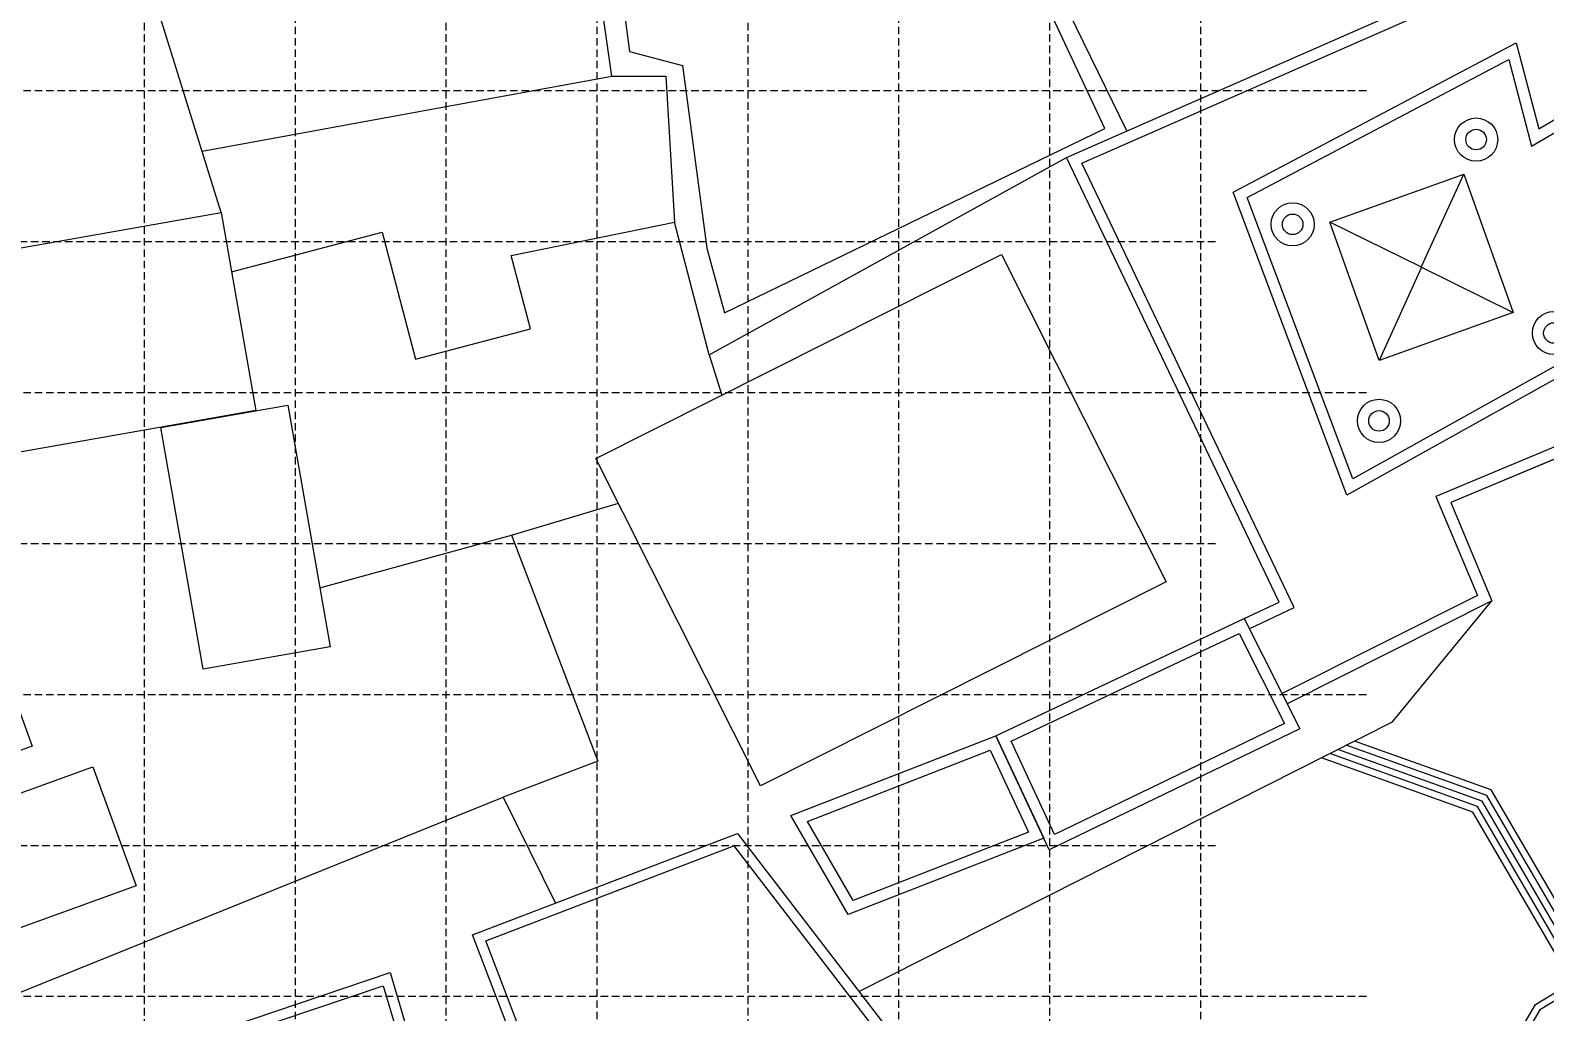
# Model space of a CAD drawing. Header units: millimetres. Extents: x 4203764 to 12476749, y 34048 to 3000914.
# Drawn here: x 12198789 to 12248970, y 2470972 to 2503478 of the extents above; entities that cross this region are included whole.
import ezdxf

# ---------------------------------------------------------------- set-up
doc = ezdxf.new("R2010")
doc.units = ezdxf.units.MM
doc.header["$MEASUREMENT"] = 0
doc.linetypes.add('DASHED', pattern=[0.75, 0.5, -0.25])
for name, color, linetype, lineweight in [('4', 1, 'Continuous', 35), ('building property', 253, 'Continuous', 15), ('open space', 94, 'Continuous', 5), ('outer profile and ghats', 1, 'Continuous', 9), ('wall', 22, 'Continuous', 9)]:
    doc.layers.add(name, color=color, linetype=linetype, lineweight=lineweight)
doc.styles.get("Standard").update_dxf_attribs({"font": 'arial.ttf'})
doc.dimstyles.get("Standard").update_dxf_attribs({"dimtxt": 10000, "dimasz": 2000, "dimexe": 0.18, "dimexo": 0.0625, "dimgap": 0.09, "dimtad": 0, "dimtih": 1, "dimtoh": 1, "dimdec": 4, "dimzin": 0, "dimdsep": 46, "dimtxsty": 'Standard', "dimblk": 'ARCHTICK', "dimcen": 0, "dimadec": 0, "dimazin": 0, "dimtfac": 1, "dimtdec": 4, "dimtofl": 0, "dimtmove": 0, "dimatfit": 3, "dimldrblk": 'ARCHTICK', "dimfxl": 0, "dimtolj": 1, "dimtzin": 0, "dimlwe": 18, "dimarcsym": 0})

# ---------------------------------------------------------------- blocks, each defined once
blk = doc.blocks.new('GRID')
at = {"layer": 'building property', "color": 253, "linetype": 'DASHED', "lineweight": 15, "ltscale": 500}
for p, q in [((13021403, 2546471), (13021403, 2336221)), ((13031403, 2546471), (13031403, 2336221)), ((13041403, 2546471), (13041403, 2336221)), ((13051403, 2546471), (13051403, 2336221)), ((13026403, 2541471), (13026403, 2331221)), ((13036403, 2541471), (13036403, 2331221)), ((13046403, 2541471), (13046403, 2331221)), ((13056403, 2541471), (13056403, 2331221)), ((13061903, 2501471), (12616403, 2501471)), ((13056903, 2496471), (12611403, 2496471)), ((13061903, 2491471), (12616403, 2491471)), ((13056903, 2486471), (12611403, 2486471)), ((13061903, 2481471), (12616403, 2481471)), ((13056903, 2476471), (12611403, 2476471)), ((13061903, 2471471), (12616403, 2471471))]:
    blk.add_line(p, q, dxfattribs=at)
blk = doc.blocks.new('_ArchTick')
at = {"color": 0, "linetype": 'ByBlock', "lineweight": 30, "const_width": 0.15}
blk.add_lwpolyline([(-0.5, -0.5), (0.5, 0.5)], dxfattribs=at)
blk = doc.blocks.new('*D42')
at = {"layer": '4', "color": 0, "linetype": 'DASHED', "lineweight": 18}
for p, q in [((11789424, 2546568), (11789424, 2428157)), ((12264489, 2546461), (12264489, 2428157))]:
    blk.add_line(p, q, dxfattribs=at)
at = {"layer": '4', "color": 0, "lineweight": -2}
for p, q in [((11789424, 2428158), (11986578, 2428158)), ((12264489, 2428158), (12067335, 2428158))]:
    blk.add_line(p, q, dxfattribs=at)
at = {"layer": 'Defpoints', "color": 0, "lineweight": 30}
for p in [(11789424, 2546568), (12264489, 2546461), (12264489, 2428158)]:
    blk.add_point(p, dxfattribs=at)
at = {"layer": '4', "color": 0, "lineweight": -2, "xscale": 2000, "yscale": 2000, "zscale": 2000, "rotation": 180}
blk.add_blockref('_ArchTick', (11789424, 2428158), dxfattribs=at)
at = {"layer": '4', "color": 0, "lineweight": -2, "xscale": 2000, "yscale": 2000, "zscale": 2000}
blk.add_blockref('_ArchTick', (12264489, 2428158), dxfattribs=at)
at = {"layer": '4', "color": 0, "lineweight": 30, "insert": (12026957, 2428158), "char_height": 10000, "attachment_point": 5}
blk.add_mtext('\\A1;475065.1106', dxfattribs=at)

msp = doc.modelspace()

# ---------------------------------------------------------------- linework, layer by layer
at = {"layer": 'building property'}
for p, q in [((12229603.2643, 2511411.60635), (12235126.74824, 2500140.65564)), ((12233123.84198, 2499260.49742), (12250733.29041, 2506998.80302)), ((12233629.39094, 2499072.92459), (12251214.25934, 2506800.42872)), ((12238645.75199, 2498121.97566), (12248028.11593, 2503064.55044)), ((12248028.11593, 2503064.55044), (12248773.72238, 2500214.57315)), ((12239113.10506, 2497944.19779), (12247784.83008, 2502512.41211)), ((12247784.83008, 2502512.41211), (12248536.49604, 2499639.27317)), ((12248773.72238, 2500214.57315), (12250964.75793, 2501506.27986)), ((12248536.49604, 2499639.27317), (12250783.42766, 2500963.93294)), ((12240167.35348, 2484536.3704), (12233123.84198, 2499260.49742)), ((12240668.53034, 2484357.93723), (12233629.39094, 2499072.92459)), ((12244880.10941, 2495630.31594), (12246286.64842, 2498712.3289)), ((12242414.68554, 2488077.36159), (12238645.75199, 2498121.97566)), ((12242612.72104, 2488617.34407), (12239113.10506, 2497944.19779)), ((12244883.06269, 2495628.8588), (12241844.8521, 2497127.89755)), ((12244883.06269, 2495628.8588), (12243479.47695, 2492545.38871)), ((12244883.06269, 2495628.8588), (12247921.27327, 2494129.82006)), ((12250734.88206, 2492718.31215), (12242414.68554, 2488077.36159)), ((12250298.46269, 2492904.39991), (12242612.72104, 2488617.34407)), ((12251050.59509, 2490418.36358), (12245366.97225, 2488039.41919)), ((12250868.60323, 2489935.54496), (12245857.82693, 2487838.22808)), ((12245366.97225, 2488039.41919), (12246738.52104, 2484762.60194)), ((12245857.82693, 2487838.22808), (12247219.61834, 2484584.72251)), ((12239016.19991, 2483993.6765), (12240167.35348, 2484536.3704)), ((12246738.52104, 2484762.60194), (12240267.11583, 2481507.0775)), ((12247219.61834, 2484584.72251), (12240435.69108, 2481171.97979)), ((12230787.80551, 2480112.03188), (12239016.19991, 2483993.6765)), ((12239016.19991, 2483993.6765), (12240852.37498, 2480343.68611)), ((12239176.15609, 2483654.38001), (12240668.53034, 2484357.93723)), ((12231285.55987, 2479932.08755), (12238845.46364, 2483498.37987)), ((12238845.46364, 2483498.37987), (12240345.96896, 2480515.64141)), ((12240345.96896, 2480515.64141), (12232728.86802, 2476836.04015)), ((12232549.57805, 2476332.84494), (12230787.80551, 2480112.03188)), ((12240852.37498, 2480343.68611), (12232549.57805, 2476332.84494)), ((12232728.86802, 2476836.04015), (12231285.55987, 2479932.08755)), ((12246744.68919, 2477767.87429), (12241844.85302, 2479519.98851)), ((12246896.61205, 2477950.7066), (12242119.93375, 2479658.78124)), ((12247048.5349, 2478133.5389), (12242395.01448, 2479797.57398)), ((12247200.45776, 2478316.3712), (12242670.09522, 2479936.36671)), ((12246592.76633, 2477585.04199), (12241569.77229, 2479381.19577)), ((12250481.41021, 2471798.12432), (12246896.61205, 2477950.7066)), ((12250784.51502, 2471721.48334), (12247048.5349, 2478133.5389)), ((12251087.61982, 2471644.84236), (12247200.45776, 2478316.3712)), ((12249875.20061, 2471951.40628), (12246592.76633, 2477585.04199)), ((12250178.30541, 2471874.7653), (12246744.68919, 2477767.87429)), ((12205426.54402, 2470485.32402), (12210710.7713, 2472265.5399)), ((12210710.7713, 2472265.5399), (12211190.37902, 2470663.60378)), ((12248667.2299, 2471214.26542), (12249875.20061, 2471951.40628)), ((12205857.43629, 2470269.17055), (12210484.35829, 2471827.94529)), ((12210484.35829, 2471827.94529), (12210862.35608, 2470565.39615)), ((12248831.26512, 2471052.75991), (12250178.30541, 2471874.7653)), ((12246987.02589, 2468362.11554), (12248667.2299, 2471214.26542)), ((12247670.75958, 2469082.79929), (12248831.26512, 2471052.75991))]:
    msp.add_line(p, q, dxfattribs=at)
for points in [[(12173495.77582, 2549262.2369), (12172163.45883, 2549316.58011), (12157356.74552, 2545943.02076), (12155776.778, 2556242.00517), (12153271.96267, 2555914.54267), (12151089.39731, 2574435.04533), (12169742.05725, 2575398.22107), (12170486.37575, 2571070.07968), (12212920.54317, 2570836.69882), (12243838.07918, 2567495.05399), (12242882.51475, 2547645.70443), (12246574.77372, 2527823.73018), (12251642.10961, 2515469.23328), (12253186.80214, 2512339.55946), (12253799.75297, 2512622.40741), (12263303.34139, 2492027.48248), (12260109.32037, 2490631.08257), (12259637.94448, 2491807.01591), (12251923.05973, 2487771.78785), (12250868.60323, 2489935.54496), (12245857.82693, 2487838.22808), (12247219.61834, 2484584.72251), (12240435.69108, 2481171.97979)], [(12204480.78573, 2499474.70376), (12218056.50679, 2501959.12776), (12216825.04539, 2510651.66972)], [(12205114.26783, 2497438.70637), (12201816.20697, 2508038.60069)], [(12218056.50679, 2501959.12776), (12219851.89866, 2501959.83725), (12220130.89537, 2497121.51147)], [(12221288.9095, 2492727.95481), (12233123.84198, 2499260.49742)], [(12205458.3153, 2495481.7903), (12210449.27534, 2496795.9264), (12211556.77958, 2492589.73389), (12215367.07411, 2493592.9969), (12214727.89723, 2496020.52801), (12220130.89537, 2497121.51147)], [(12221288.9095, 2492727.95481), (12220130.89537, 2497121.51147)], [(12221288.9095, 2492727.95481), (12221706.98993, 2491396.26754)], [(12214734.91179, 2486750.87599), (12218275.85875, 2487815.53774)], [(12208383.9361, 2485011.98454), (12214734.91179, 2486750.87599), (12217590.48782, 2479268.31028), (12214462.73001, 2478074.6622), (12216192.40206, 2474569.98687)], [(12226238.61057, 2471645.81615), (12243925.77921, 2480569.92551), (12247219.61834, 2484584.72251)], [(12223994.45781, 2477465.99318), (12230787.80551, 2480112.03188), (12232369.23705, 2476719.6953), (12225891.86392, 2474192.14127), (12223994.45781, 2477465.99318)], [(12182512.93478, 2473568.07464), (12184514.44444, 2465983.85468), (12214462.73001, 2478074.6622)], [(12215370.40628, 2468467.5737), (12213441.52413, 2473519.71565), (12222221.50551, 2476871.86795), (12228127.69218, 2469188.21592)], [(12215572.85106, 2468897.53905), (12213883.64763, 2473321.91279), (12222105.39741, 2476460.9351), (12227647.47796, 2469250.96683), (12223462.95454, 2466034.45255)]]:
    msp.add_lwpolyline(points, dxfattribs=at)
for points in [[(12241844.8521, 2497127.89755), (12246286.64842, 2498712.3289), (12247921.27327, 2494129.82006), (12243479.47695, 2492545.38871)], [(12195712.01517, 2495785.68648), (12205114.26783, 2497438.70637), (12206267.36636, 2490879.96875), (12196865.1137, 2489226.94886)], [(12230967.24847, 2496054.2317), (12236421.5246, 2485210.8664), (12222985.53017, 2478452.48267), (12217531.25405, 2489295.84798)], [(12203111.94753, 2490325.21126), (12207319.75094, 2491064.98959), (12208726.85493, 2483061.48808), (12204519.05152, 2482321.70975)], [(12190004.4463, 2480653.74262), (12197540.09656, 2483382.68406), (12198849.33544, 2479767.37515), (12191313.68519, 2477038.4337)], [(12224538.50855, 2477275.34225), (12230596.36381, 2479634.90342), (12231860.24815, 2476923.73891), (12226055.1311, 2474658.50783)], [(12193567.66998, 2476443.13524), (12200865.5443, 2479085.96911), (12202294.00221, 2475141.4509), (12194996.12789, 2472498.61703)]]:
    msp.add_lwpolyline(points, close=True, dxfattribs=at)
for centre, radius in [((12246696.81338, 2499858.39873), 715.79844), ((12246696.81338, 2499858.39873), 340.68767), ((12240617.2581, 2497051.05517), 715.79844), ((12240617.2581, 2497051.05517), 340.68767), ((12249275.89666, 2493451.80011), 715.79844), ((12249275.89666, 2493451.80011), 340.68767), ((12243479.80567, 2490541.63401), 715.79844), ((12243479.80567, 2490541.63401), 340.68767)]:
    msp.add_circle(centre, radius, dxfattribs=at)
at = {"layer": 'open space'}
msp.add_lwpolyline([(12229353.71506, 2510977.71138), (12217656.88536, 2510193.55808), (12218640.52942, 2502770.97677), (12220402.66936, 2502312.60325), (12221204.21868, 2496258.28898), (12221787.09185, 2494116.2475), (12234395.82749, 2500230.57333), (12229353.71506, 2510977.71138)], dxfattribs=at)
at = {"layer": 'outer profile and ghats'}
msp.add_lwpolyline([(12226238.61057, 2471645.81615), (12243925.77921, 2480569.92551), (12247219.61834, 2484584.72251)], dxfattribs=at)
at = {"layer": 'wall'}
for p, q in [((12233123.84198, 2499260.49742), (12250733.29041, 2506998.80302)), ((12240167.35348, 2484536.3704), (12233123.84198, 2499260.49742)), ((12239016.19991, 2483993.6765), (12240167.35348, 2484536.3704)), ((12230787.80551, 2480112.03188), (12239016.19991, 2483993.6765)), ((12239016.19991, 2483993.6765), (12240852.37498, 2480343.68611)), ((12232549.57805, 2476332.84494), (12230787.80551, 2480112.03188))]:
    msp.add_line(p, q, dxfattribs=at)
for centre in [(12246696.81338, 2499858.39873), (12240617.2581, 2497051.05517), (12249275.89666, 2493451.80011), (12243479.80567, 2490541.63401)]:
    msp.add_circle(centre, 715.79844, dxfattribs=at)

# ---------------------------------------------------------------- block references
at = {"layer": '4', "lineweight": 35}
msp.add_blockref('GRID', (-818840.49034, 0), dxfattribs=at)

# ---------------------------------------------------------------- dimensions: what is measured, and where the dimension line sits
at = {"layer": '4', "lineweight": 30}
dim = msp.add_linear_dim(base=(12264489.0871754196, 2428157.6670843181), p1=(11789423.9765982199, 2546567.6151668648), p2=(12264489.0871754196, 2546460.6544161211), dimstyle='Standard', dxfattribs=at)
dim.commit()
dim.dimension.update_dxf_attribs({"geometry": '*D42', "text_midpoint": (12026956.5318868198, 2428157.6670843181)})

doc.saveas('drawing.dxf')
